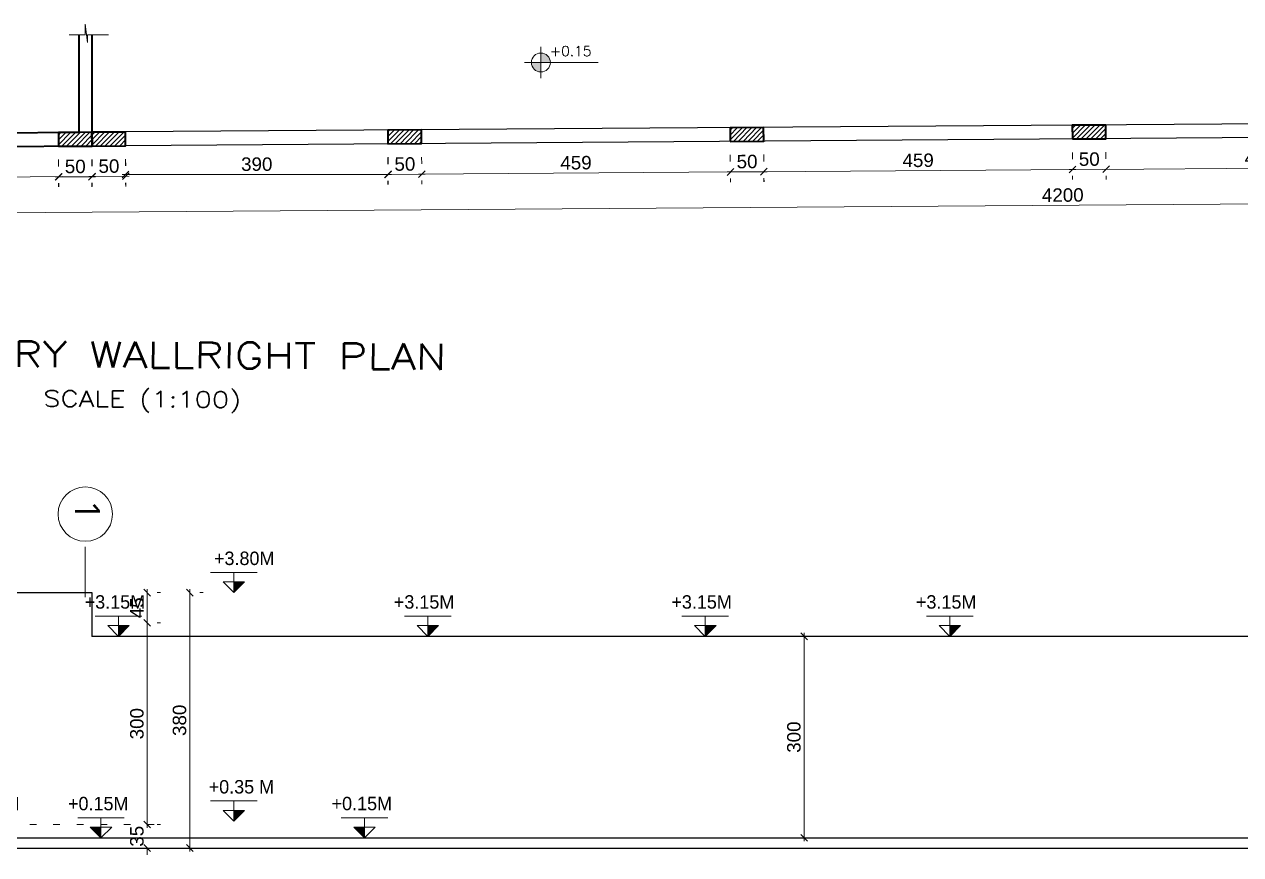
# Model space of a CAD drawing. Header units: millimetres. Extents: x -11627 to -10952, y 10244 to 10588.
# Drawn here: x -11494.47 to -11476.38, y 10402.95 to 10415.31 of the extents above; entities that cross this region are included whole.
import ezdxf
from ezdxf.enums import TextEntityAlignment as Align

# ---------------------------------------------------------------- set-up
doc = ezdxf.new("R2010")
doc.units = ezdxf.units.MM
doc.header["$PDMODE"] = 35
doc.linetypes.add('CENTER2', pattern=[1.125, 0.75, -0.125, 0.125, -0.125])
doc.linetypes.add('DOT', pattern=[0.25, 0, -0.25])
doc.layers.get('0').update_dxf_attribs({"lineweight": 5})
doc.layers.get('DEFPOINTS').update_dxf_attribs({"lineweight": 5})
doc.layers.add('A-ELEV 01', color=7, linetype='Continuous')
doc.layers.add('A-PLOT LIMIT', color=1, linetype='Continuous')
for name, color, linetype, lineweight in [('A-GEN DIMS INTERNAL', 86, 'Continuous', 5), ('A-LEVEL TAG', 23, 'Continuous', 9), ('AXIS', 136, 'CENTER2', 0), ('CIRCLE', 57, 'Continuous', 5), ('DIM IN', 191, 'Continuous', 5), ('HATCH', 8, 'Continuous', 0), ('STAIR', 34, 'Continuous', 5), ('SYMBOLS LEVEL', 233, 'Continuous', 5), ('TEXT', 30, 'Continuous', 9), ('WALLS', 4, 'Continuous', 35)]:
    doc.layers.add(name, color=color, linetype=linetype, lineweight=lineweight)
doc.styles.add('EUROROMAN', font='eur_____.pfb', dxfattribs={"width": 0.8, "height": 0.2})
doc.styles.add('GROUND FLOOR XREF - option 3$0$STYLE1', font='arial.ttf', dxfattribs={"height": 0.2})
doc.styles.add('T20-200', font='ROMANS.SHX', dxfattribs={"height": 0.4})
doc.styles.add('Title-Big', font='ROMANS.shx', dxfattribs={"height": 0.5})
doc.styles.add('Title-Small', font='ROMANS.shx', dxfattribs={"height": 0.25})
doc.dimstyles.new('DIM 100', dxfattribs={"dimtxt": 0.2, "dimasz": 0.1, "dimexe": 0.15, "dimexo": 0.2, "dimgap": 0.05, "dimtad": 1, "dimdec": 0, "dimlfac": 100, "dimzin": 1, "dimdsep": 46, "dimtxsty": 'GROUND FLOOR XREF - option 3$0$STYLE1', "dimblk": 'OBLIQUE', "dimcen": 0.02, "dimdle": 0.05, "dimclrd": 256, "dimclre": 6, "dimclrt": 3, "dimadec": 1, "dimazin": 0, "dimtfac": 0.9, "dimtdec": 0, "dimtix": 1, "dimtofl": 0, "dimtmove": 2, "dimatfit": 3, "dimldrblk": 'ARCHTICK', "dimfxl": 1, "dimtolj": 1, "dimtzin": 12, "dimlwd": -1, "dimlwe": -1, "dimarcsym": 0})

# ---------------------------------------------------------------- blocks, each defined once
blk = doc.blocks.new('Title')
at = {"color": 4, "style": 'Title-Big'}
blk.add_attdef('DRAWNAME', text='', height=0.4, dxfattribs=at).set_placement((0, 0), align=Align.MIDDLE_CENTER)
at = {"color": 0, "style": 'Title-Small'}
blk.add_attdef('SCALE', text='', height=0.25, dxfattribs=at).set_placement((0, -0.688), align=Align.MIDDLE_CENTER)
blk = doc.blocks.new('LVL')
for p, q in [((-0.627, 0.301), (0.066, 0.301)), ((-0.28, 0), (-0.28, 0.301)), ((-0.121, 0.159), (-0.44, 0.159)), ((-0.28, 0), (-0.44, 0.159)), ((-0.28, 0), (-0.121, 0.159))]:
    blk.add_line(p, q)
blk.add_lwpolyline([(-0.44, 0.159), (-0.28, 0.159), (-0.28, 0), (-0.44, 0.159)])
blk.add_solid([(-0.121, 0.159), (-0.28, 0.159), (-0.28, 0)])
blk = doc.blocks.new('_Oblique')
at = {"color": 0, "linetype": 'ByBlock', "lineweight": -2}
blk.add_line((-0.5, -0.5), (0.5, 0.5), dxfattribs=at)
blk = doc.blocks.new('*D446')
at = {"layer": 'A-GEN DIMS INTERNAL', "color": 6, "linetype": 'DOT', "transparency": 16777216}
for p, q in [((-11458.028, 10413.467), (-11458.022, 10412.618)), ((-11500.028, 10413.167), (-11500.022, 10412.318))]:
    blk.add_line(p, q, dxfattribs=at)
at = {"layer": 'A-GEN DIMS INTERNAL', "transparency": 16777216}
blk.add_line((-11500.073, 10412.467), (-11457.973, 10412.768), dxfattribs=at)
at = {"layer": 'DEFPOINTS', "color": 0, "transparency": 16777216}
for p in [(-11458.03, 10413.667), (-11500.03, 10413.367), (-11458.023, 10412.768)]:
    blk.add_point(p, dxfattribs=at)
at = {"layer": 'A-GEN DIMS INTERNAL', "transparency": 16777216, "xscale": 0.1, "yscale": 0.1, "zscale": 0.1}
for p, rotation in [((-11458.023, 10412.768), 0.4092486080339827), ((-11500.023, 10412.468), 180.409248608034)]:
    blk.add_blockref('_Oblique', p, dxfattribs=dict(at, rotation=rotation))
at = {"layer": 'A-GEN DIMS INTERNAL', "color": 3, "transparency": 16777216, "insert": (-11479.024, 10412.77), "char_height": 0.2, "attachment_point": 5, "rotation": 0.4092, "style": 'GROUND FLOOR XREF - option 3$0$STYLE1'}
blk.add_mtext('\\A1;4200', dxfattribs=at)
blk = doc.blocks.new('_ArchTick')
at = {"color": 0, "linetype": 'ByBlock', "const_width": 0.15}
blk.add_lwpolyline([(-0.5, -0.5), (0.5, 0.5)], dxfattribs=at)
blk = doc.blocks.new('DDW')
at = {"layer": 'SYMBOLS LEVEL'}
h = blk.add_hatch(color=256, dxfattribs=at)
edge = h.paths.add_edge_path()
edge.add_line((-11621.43, 10035.115), (-11621.43, 10034.975))
edge.add_line((-11621.43, 10034.975), (-11621.289, 10034.975))
edge.add_arc((-11621.43, 10034.975), 0.141, 0, 90)
edge = h.paths.add_edge_path()
edge.add_line((-11621.43, 10034.834), (-11621.43, 10034.975))
edge.add_line((-11621.43, 10034.975), (-11621.571, 10034.975))
edge.add_arc((-11621.43, 10034.975), 0.141, 180, 270)
for p, q in [((-11621.43, 10034.74), (-11621.43, 10035.209)), ((-11621.674, 10034.975), (-11620.58, 10034.975))]:
    blk.add_line(p, q, dxfattribs=at)
blk.add_circle((-11621.43, 10034.975), 0.141, dxfattribs=at)
blk = doc.blocks.new('RGRRGRG')
at = {"layer": 'HATCH'}
h = blk.add_hatch(dxfattribs=at)
h.set_pattern_fill('ANSI31', color=256, scale=0.016)
h.paths.add_polyline_path([(-11006.515, 10202.75), (-11007.014, 10202.75), (-11007.014, 10202.546), (-11006.515, 10202.546)])
at = {"layer": 'WALLS'}
blk.add_lwpolyline([(-11006.515, 10202.75), (-11007.014, 10202.75), (-11007.014, 10202.546), (-11006.515, 10202.546)], close=True, dxfattribs=at)
blk = doc.blocks.new('*D454')
at = {"layer": 'A-GEN DIMS INTERNAL', "color": 6, "linetype": 'DOT', "transparency": 16777216}
for p, q in [((-11478.382, 10413.409), (-11478.379, 10413.005)), ((-11473.792, 10413.442), (-11473.789, 10413.038))]:
    blk.add_line(p, q, dxfattribs=at)
at = {"layer": 'A-GEN DIMS INTERNAL', "transparency": 16777216}
blk.add_line((-11473.74, 10413.188), (-11478.43, 10413.154), dxfattribs=at)
at = {"layer": 'DEFPOINTS', "color": 0, "transparency": 16777216}
for p in [(-11478.383, 10413.609, 0), (-11473.793, 10413.642, 0), (-11478.38, 10413.155)]:
    blk.add_point(p, dxfattribs=at)
at = {"layer": 'A-GEN DIMS INTERNAL', "transparency": 16777216, "xscale": 0.1, "yscale": 0.1, "zscale": 0.1}
for p, rotation in [((-11478.38, 10413.155), 180.4102906267632), ((-11473.79, 10413.188), 0.4102906267632633)]:
    blk.add_blockref('_Oblique', p, dxfattribs=dict(at, rotation=rotation))
at = {"layer": 'A-GEN DIMS INTERNAL', "color": 3, "transparency": 16777216, "insert": (-11476.086, 10413.323), "char_height": 0.2, "attachment_point": 5, "rotation": 0.4103, "style": 'GROUND FLOOR XREF - option 3$0$STYLE1'}
blk.add_mtext('\\A1;459', dxfattribs=at)
blk = doc.blocks.new('*D455')
at = {"layer": 'A-GEN DIMS INTERNAL', "color": 6, "linetype": 'DOT', "transparency": 16777216}
for p, q in [((-11478.88, 10413.406), (-11478.878, 10413.001)), ((-11478.382, 10413.409), (-11478.379, 10413.005))]:
    blk.add_line(p, q, dxfattribs=at)
at = {"layer": 'A-GEN DIMS INTERNAL', "transparency": 16777216}
blk.add_line((-11478.33, 10413.155), (-11478.929, 10413.151), dxfattribs=at)
at = {"layer": 'DEFPOINTS', "color": 0, "transparency": 16777216}
for p in [(-11478.882, 10413.606, 0), (-11478.383, 10413.609, 0), (-11478.879, 10413.151)]:
    blk.add_point(p, dxfattribs=at)
at = {"layer": 'A-GEN DIMS INTERNAL', "transparency": 16777216, "xscale": 0.1, "yscale": 0.1, "zscale": 0.1}
for p, rotation in [((-11478.879, 10413.151), 180.3996576816214), ((-11478.38, 10413.155), 0.3996576816214592)]:
    blk.add_blockref('_Oblique', p, dxfattribs=dict(at, rotation=rotation))
at = {"layer": 'A-GEN DIMS INTERNAL', "color": 3, "transparency": 16777216, "insert": (-11478.63, 10413.305), "char_height": 0.2, "attachment_point": 5, "rotation": 0.3997, "style": 'GROUND FLOOR XREF - option 3$0$STYLE1'}
blk.add_mtext('\\A1;50', dxfattribs=at)
blk = doc.blocks.new('*D456')
at = {"layer": 'A-GEN DIMS INTERNAL', "color": 6, "linetype": 'DOT', "transparency": 16777216}
for p, q in [((-11483.47, 10413.373), (-11483.467, 10412.969)), ((-11478.88, 10413.406), (-11478.877, 10413.001))]:
    blk.add_line(p, q, dxfattribs=at)
at = {"layer": 'A-GEN DIMS INTERNAL', "transparency": 16777216}
blk.add_line((-11478.829, 10413.152), (-11483.519, 10413.118), dxfattribs=at)
at = {"layer": 'DEFPOINTS', "color": 0, "transparency": 16777216}
for p in [(-11483.472, 10413.573, 0), (-11478.882, 10413.606, 0), (-11483.469, 10413.119)]:
    blk.add_point(p, dxfattribs=at)
at = {"layer": 'A-GEN DIMS INTERNAL', "transparency": 16777216, "xscale": 0.1, "yscale": 0.1, "zscale": 0.1}
for p, rotation in [((-11483.469, 10413.119), 180.4097666515979), ((-11478.879, 10413.151), 0.409766651597927)]:
    blk.add_blockref('_Oblique', p, dxfattribs=dict(at, rotation=rotation))
at = {"layer": 'A-GEN DIMS INTERNAL', "color": 3, "transparency": 16777216, "insert": (-11481.175, 10413.287), "char_height": 0.2, "attachment_point": 5, "rotation": 0.4098, "style": 'GROUND FLOOR XREF - option 3$0$STYLE1'}
blk.add_mtext('\\A1;459', dxfattribs=at)
blk = doc.blocks.new('*D457')
at = {"layer": 'A-GEN DIMS INTERNAL', "color": 6, "linetype": 'DOT', "transparency": 16777216}
for p, q in [((-11483.969, 10413.37), (-11483.966, 10412.965)), ((-11483.47, 10413.373), (-11483.468, 10412.969))]:
    blk.add_line(p, q, dxfattribs=at)
at = {"layer": 'A-GEN DIMS INTERNAL', "transparency": 16777216}
blk.add_line((-11483.419, 10413.119), (-11484.017, 10413.115), dxfattribs=at)
at = {"layer": 'DEFPOINTS', "color": 0, "transparency": 16777216}
for p in [(-11483.97, 10413.57, 0), (-11483.472, 10413.573, 0), (-11483.967, 10413.115)]:
    blk.add_point(p, dxfattribs=at)
at = {"layer": 'A-GEN DIMS INTERNAL', "transparency": 16777216, "xscale": 0.1, "yscale": 0.1, "zscale": 0.1}
for p, rotation in [((-11483.967, 10413.115), 180.3996576816214), ((-11483.469, 10413.119), 0.3996576816214592)]:
    blk.add_blockref('_Oblique', p, dxfattribs=dict(at, rotation=rotation))
at = {"layer": 'A-GEN DIMS INTERNAL', "color": 3, "transparency": 16777216, "insert": (-11483.719, 10413.269), "char_height": 0.2, "attachment_point": 5, "rotation": 0.3997, "style": 'GROUND FLOOR XREF - option 3$0$STYLE1'}
blk.add_mtext('\\A1;50', dxfattribs=at)
blk = doc.blocks.new('*D458')
at = {"layer": 'A-GEN DIMS INTERNAL', "color": 6, "linetype": 'DOT', "transparency": 16777216}
for p, q in [((-11483.969, 10413.369), (-11483.966, 10412.965)), ((-11488.559, 10413.337), (-11488.556, 10412.932))]:
    blk.add_line(p, q, dxfattribs=at)
at = {"layer": 'A-GEN DIMS INTERNAL', "transparency": 16777216}
blk.add_line((-11483.917, 10413.115), (-11488.607, 10413.082), dxfattribs=at)
at = {"layer": 'DEFPOINTS', "color": 0, "transparency": 16777216}
for p in [(-11488.561, 10413.537, 0), (-11483.97, 10413.569, 0), (-11488.557, 10413.082)]:
    blk.add_point(p, dxfattribs=at)
at = {"layer": 'A-GEN DIMS INTERNAL', "transparency": 16777216, "xscale": 0.1, "yscale": 0.1, "zscale": 0.1}
for p, rotation in [((-11483.967, 10413.115), 0.4113371278511301), ((-11488.557, 10413.082), 180.4113371278511)]:
    blk.add_blockref('_Oblique', p, dxfattribs=dict(at, rotation=rotation))
at = {"layer": 'A-GEN DIMS INTERNAL', "color": 3, "transparency": 16777216, "insert": (-11486.263, 10413.251), "char_height": 0.2, "attachment_point": 5, "rotation": 0.4113, "style": 'GROUND FLOOR XREF - option 3$0$STYLE1'}
blk.add_mtext('\\A1;459', dxfattribs=at)
blk = doc.blocks.new('*D459')
at = {"layer": 'A-GEN DIMS INTERNAL', "color": 6, "linetype": 'DOT', "transparency": 16777216}
for p, q in [((-11489.058, 10413.333), (-11489.055, 10412.929)), ((-11488.559, 10413.337), (-11488.556, 10412.932))]:
    blk.add_line(p, q, dxfattribs=at)
at = {"layer": 'A-GEN DIMS INTERNAL', "transparency": 16777216}
blk.add_line((-11488.507, 10413.082), (-11489.106, 10413.078), dxfattribs=at)
at = {"layer": 'DEFPOINTS', "color": 0, "transparency": 16777216}
for p in [(-11489.059, 10413.533, 0), (-11488.561, 10413.537, 0), (-11489.056, 10413.079)]:
    blk.add_point(p, dxfattribs=at)
at = {"layer": 'A-GEN DIMS INTERNAL', "transparency": 16777216, "xscale": 0.1, "yscale": 0.1, "zscale": 0.1}
for p, rotation in [((-11489.056, 10413.079), 180.3996576814124), ((-11488.557, 10413.082), 0.3996576814124264)]:
    blk.add_blockref('_Oblique', p, dxfattribs=dict(at, rotation=rotation))
at = {"layer": 'A-GEN DIMS INTERNAL', "color": 3, "transparency": 16777216, "insert": (-11488.808, 10413.232), "char_height": 0.2, "attachment_point": 5, "rotation": 0.3997, "style": 'GROUND FLOOR XREF - option 3$0$STYLE1'}
blk.add_mtext('\\A1;50', dxfattribs=at)
blk = doc.blocks.new('*D460')
at = {"layer": 'A-GEN DIMS INTERNAL', "color": 6, "linetype": 'DOT', "transparency": 16777216}
for p, q in [((-11493.459, 10413.302), (-11493.457, 10412.897)), ((-11492.961, 10413.305), (-11492.958, 10412.901))]:
    blk.add_line(p, q, dxfattribs=at)
at = {"layer": 'A-GEN DIMS INTERNAL', "transparency": 16777216}
blk.add_line((-11492.909, 10413.051), (-11493.508, 10413.047), dxfattribs=at)
at = {"layer": 'DEFPOINTS', "color": 0, "transparency": 16777216}
for p in [(-11493.461, 10413.502, 0), (-11492.962, 10413.505, 0), (-11493.458, 10413.047)]:
    blk.add_point(p, dxfattribs=at)
at = {"layer": 'A-GEN DIMS INTERNAL', "transparency": 16777216, "xscale": 0.1, "yscale": 0.1, "zscale": 0.1}
for p, rotation in [((-11493.458, 10413.047), 180.3996576815567), ((-11492.959, 10413.051), 0.399657681556631)]:
    blk.add_blockref('_Oblique', p, dxfattribs=dict(at, rotation=rotation))
at = {"layer": 'A-GEN DIMS INTERNAL', "color": 3, "transparency": 16777216, "insert": (-11493.209, 10413.201), "char_height": 0.2, "attachment_point": 5, "rotation": 0.3997, "style": 'GROUND FLOOR XREF - option 3$0$STYLE1'}
blk.add_mtext('\\A1;50', dxfattribs=at)
blk = doc.blocks.new('*D461')
at = {"layer": 'A-GEN DIMS INTERNAL', "color": 6, "linetype": 'DOT', "transparency": 16777216}
for p, q in [((-11497.159, 10413.277), (-11497.156, 10412.872)), ((-11493.958, 10413.299), (-11493.955, 10412.894))]:
    blk.add_line(p, q, dxfattribs=at)
at = {"layer": 'A-GEN DIMS INTERNAL', "transparency": 16777216}
blk.add_line((-11493.906, 10413.045), (-11497.207, 10413.022), dxfattribs=at)
at = {"layer": 'DEFPOINTS', "color": 0, "transparency": 16777216}
for p in [(-11497.161, 10413.477), (-11493.959, 10413.499, 0), (-11497.157, 10413.022)]:
    blk.add_point(p, dxfattribs=at)
at = {"layer": 'A-GEN DIMS INTERNAL', "transparency": 16777216, "xscale": 0.1, "yscale": 0.1, "zscale": 0.1}
for p, rotation in [((-11497.157, 10413.022), 180.3996576816555), ((-11493.956, 10413.044), 0.399657681655512)]:
    blk.add_blockref('_Oblique', p, dxfattribs=dict(at, rotation=rotation))
at = {"layer": 'A-GEN DIMS INTERNAL', "color": 3, "transparency": 16777216, "insert": (-11495.558, 10413.185), "char_height": 0.2, "attachment_point": 5, "rotation": 0.3997, "style": 'GROUND FLOOR XREF - option 3$0$STYLE1'}
blk.add_mtext('\\A1;320', dxfattribs=at)
blk = doc.blocks.new('*D467')
at = {"layer": 'A-GEN DIMS INTERNAL', "transparency": 16777216}
blk.add_line((-11482.87, 10406.254), (-11482.87, 10403.154), dxfattribs=at)
at = {"layer": 'A-GEN DIMS INTERNAL', "color": 6, "linetype": 'DOT', "transparency": 16777216}
for p, q in [((-11482.779, 10406.204), (-11482.72, 10406.204)), ((-11482.779, 10403.204), (-11482.72, 10403.204))]:
    blk.add_line(p, q, dxfattribs=at)
at = {"layer": 'DEFPOINTS', "color": 0, "transparency": 16777216}
for p in [(-11482.979, 10406.204), (-11482.979, 10403.204), (-11482.87, 10403.204)]:
    blk.add_point(p, dxfattribs=at)
at = {"layer": 'A-GEN DIMS INTERNAL', "transparency": 16777216, "xscale": 0.1, "yscale": 0.1, "zscale": 0.1}
for p, rotation in [((-11482.87, 10406.204), 90), ((-11482.87, 10403.204), 270)]:
    blk.add_blockref('_Oblique', p, dxfattribs=dict(at, rotation=rotation))
at = {"layer": 'A-GEN DIMS INTERNAL', "color": 3, "transparency": 16777216, "insert": (-11483.022, 10404.704), "char_height": 0.2, "attachment_point": 5, "rotation": 90, "style": 'GROUND FLOOR XREF - option 3$0$STYLE1'}
blk.add_mtext('\\A1;300', dxfattribs=at)
blk = doc.blocks.new('*D585')
at = {"layer": 'A-GEN DIMS INTERNAL', "color": 6, "linetype": 'DOT', "transparency": 16777216}
for p, q in [((-11492.962, 10413.305), (-11492.962, 10412.928)), ((-11489.059, 10413.332), (-11489.059, 10412.928))]:
    blk.add_line(p, q, dxfattribs=at)
at = {"layer": 'A-GEN DIMS INTERNAL', "transparency": 16777216}
blk.add_line((-11493.012, 10413.078), (-11489.009, 10413.078), dxfattribs=at)
at = {"layer": 'DEFPOINTS', "color": 0, "transparency": 16777216}
for p in [(-11489.059, 10413.532, 0), (-11492.962, 10413.505, -0.001), (-11489.059, 10413.078)]:
    blk.add_point(p, dxfattribs=at)
at = {"layer": 'A-GEN DIMS INTERNAL', "transparency": 16777216, "xscale": 0.1, "yscale": 0.1, "zscale": 0.1, "rotation": 180}
blk.add_blockref('_Oblique', (-11492.962, 10413.078), dxfattribs=at)
at = {"layer": 'A-GEN DIMS INTERNAL', "transparency": 16777216, "xscale": 0.1, "yscale": 0.1, "zscale": 0.1}
blk.add_blockref('_Oblique', (-11489.059, 10413.078), dxfattribs=at)
at = {"layer": 'A-GEN DIMS INTERNAL', "color": 3, "transparency": 16777216, "insert": (-11491.011, 10413.23), "char_height": 0.2, "attachment_point": 5, "style": 'GROUND FLOOR XREF - option 3$0$STYLE1'}
blk.add_mtext('\\A1;390', dxfattribs=at)
blk = doc.blocks.new('*D586')
at = {"layer": 'A-GEN DIMS INTERNAL', "color": 6, "linetype": 'DOT', "transparency": 16777216}
for p, q in [((-11493.959, 10413.298), (-11493.959, 10412.894)), ((-11493.461, 10413.302), (-11493.461, 10412.894))]:
    blk.add_line(p, q, dxfattribs=at)
at = {"layer": 'A-GEN DIMS INTERNAL', "transparency": 16777216}
blk.add_line((-11494.009, 10413.044), (-11493.411, 10413.044), dxfattribs=at)
at = {"layer": 'DEFPOINTS', "color": 0, "transparency": 16777216}
for p in [(-11493.959, 10413.498, 0), (-11493.461, 10413.502, -0.001), (-11493.461, 10413.044)]:
    blk.add_point(p, dxfattribs=at)
at = {"layer": 'A-GEN DIMS INTERNAL', "transparency": 16777216, "xscale": 0.1, "yscale": 0.1, "zscale": 0.1, "rotation": 180}
blk.add_blockref('_Oblique', (-11493.959, 10413.044), dxfattribs=at)
at = {"layer": 'A-GEN DIMS INTERNAL', "transparency": 16777216, "xscale": 0.1, "yscale": 0.1, "zscale": 0.1}
blk.add_blockref('_Oblique', (-11493.461, 10413.044), dxfattribs=at)
at = {"layer": 'A-GEN DIMS INTERNAL', "color": 3, "transparency": 16777216, "insert": (-11493.71, 10413.196), "char_height": 0.2, "attachment_point": 5, "style": 'GROUND FLOOR XREF - option 3$0$STYLE1'}
blk.add_mtext('\\A1;50', dxfattribs=at)
blk = doc.blocks.new('*D532')
at = {"layer": 'A-GEN DIMS INTERNAL', "transparency": 16777216}
blk.add_line((-11575.064, 10494.449), (-11575.064, 10498.349), dxfattribs=at)
at = {"layer": 'A-GEN DIMS INTERNAL', "color": 6, "linetype": 'DOT', "transparency": 16777216}
for p, q in [((-11574.864, 10498.299), (-11574.914, 10498.299)), ((-11574.864, 10494.499), (-11574.914, 10494.499))]:
    blk.add_line(p, q, dxfattribs=at)
at = {"layer": 'DEFPOINTS', "color": 0, "transparency": 16777216}
for p in [(-11575.064, 10498.299), (-11575.064, 10498.299), (-11575.064, 10494.499)]:
    blk.add_point(p, dxfattribs=at)
at = {"layer": 'A-GEN DIMS INTERNAL', "transparency": 16777216, "xscale": 0.1, "yscale": 0.1, "zscale": 0.1}
for p, rotation in [((-11575.064, 10498.299), 90), ((-11575.064, 10494.499), 270)]:
    blk.add_blockref('_Oblique', p, dxfattribs=dict(at, rotation=rotation))
at = {"layer": 'A-GEN DIMS INTERNAL', "color": 3, "transparency": 16777216, "insert": (-11575.216, 10496.399), "char_height": 0.2, "attachment_point": 5, "rotation": 90, "style": 'GROUND FLOOR XREF - option 3$0$STYLE1'}
blk.add_mtext('\\A1;380', dxfattribs=at)
blk = doc.blocks.new('*D533')
at = {"layer": 'A-GEN DIMS INTERNAL', "transparency": 16777216}
blk.add_line((-11575.698, 10494.799), (-11575.698, 10497.899), dxfattribs=at)
at = {"layer": 'A-GEN DIMS INTERNAL', "color": 6, "linetype": 'DOT', "transparency": 16777216}
for p, q in [((-11575.498, 10497.849), (-11575.548, 10497.849)), ((-11575.498, 10494.849), (-11575.548, 10494.849))]:
    blk.add_line(p, q, dxfattribs=at)
at = {"layer": 'DEFPOINTS', "color": 0, "transparency": 16777216}
for p in [(-11575.698, 10497.849), (-11575.698, 10497.849), (-11575.698, 10494.849)]:
    blk.add_point(p, dxfattribs=at)
at = {"layer": 'A-GEN DIMS INTERNAL', "transparency": 16777216, "xscale": 0.1, "yscale": 0.1, "zscale": 0.1}
for p, rotation in [((-11575.698, 10497.849), 90), ((-11575.698, 10494.849), 270)]:
    blk.add_blockref('_Oblique', p, dxfattribs=dict(at, rotation=rotation))
at = {"layer": 'A-GEN DIMS INTERNAL', "color": 3, "transparency": 16777216, "insert": (-11575.85, 10496.349), "char_height": 0.2, "attachment_point": 5, "rotation": 90, "style": 'GROUND FLOOR XREF - option 3$0$STYLE1'}
blk.add_mtext('\\A1;300', dxfattribs=at)
blk = doc.blocks.new('*D534')
at = {"layer": 'A-GEN DIMS INTERNAL', "transparency": 16777216}
blk.add_line((-11575.698, 10497.799), (-11575.698, 10498.349), dxfattribs=at)
at = {"layer": 'A-GEN DIMS INTERNAL', "color": 6, "linetype": 'DOT', "transparency": 16777216}
for p, q in [((-11575.498, 10498.299), (-11575.548, 10498.299)), ((-11575.498, 10497.849), (-11575.548, 10497.849))]:
    blk.add_line(p, q, dxfattribs=at)
at = {"layer": 'DEFPOINTS', "color": 0, "transparency": 16777216}
for p in [(-11575.698, 10498.299), (-11575.698, 10498.299), (-11575.698, 10497.849)]:
    blk.add_point(p, dxfattribs=at)
at = {"layer": 'A-GEN DIMS INTERNAL', "transparency": 16777216, "xscale": 0.1, "yscale": 0.1, "zscale": 0.1}
for p, rotation in [((-11575.698, 10498.299), 90), ((-11575.698, 10497.849), 270)]:
    blk.add_blockref('_Oblique', p, dxfattribs=dict(at, rotation=rotation))
at = {"layer": 'A-GEN DIMS INTERNAL', "color": 3, "transparency": 16777216, "insert": (-11575.849, 10498.074), "char_height": 0.2, "attachment_point": 5, "rotation": 90, "style": 'GROUND FLOOR XREF - option 3$0$STYLE1'}
blk.add_mtext('\\A1;45', dxfattribs=at)
blk = doc.blocks.new('*D535')
at = {"layer": 'A-GEN DIMS INTERNAL', "transparency": 16777216}
for p, q in [((-11575.698, 10494.849), (-11575.698, 10494.949)), ((-11575.698, 10494.499), (-11575.698, 10494.399))]:
    blk.add_line(p, q, dxfattribs=at)
at = {"layer": 'A-GEN DIMS INTERNAL', "color": 6, "linetype": 'DOT', "transparency": 16777216}
for p, q in [((-11578.494, 10494.849), (-11575.548, 10494.849)), ((-11578.456, 10494.499), (-11575.548, 10494.499))]:
    blk.add_line(p, q, dxfattribs=at)
at = {"layer": 'DEFPOINTS', "color": 0, "transparency": 16777216}
for p in [(-11578.694, 10494.849), (-11575.698, 10494.849), (-11578.656, 10494.499)]:
    blk.add_point(p, dxfattribs=at)
at = {"layer": 'A-GEN DIMS INTERNAL', "transparency": 16777216, "xscale": 0.1, "yscale": 0.1, "zscale": 0.1}
for p, rotation in [((-11575.698, 10494.849), 270), ((-11575.698, 10494.499), 90)]:
    blk.add_blockref('_Oblique', p, dxfattribs=dict(at, rotation=rotation))
at = {"layer": 'A-GEN DIMS INTERNAL', "color": 3, "transparency": 16777216, "insert": (-11575.85, 10494.674), "char_height": 0.2, "attachment_point": 5, "rotation": 90, "style": 'GROUND FLOOR XREF - option 3$0$STYLE1'}
blk.add_mtext('\\A1;35', dxfattribs=at)
blk = doc.blocks.new('RGRGRG')
at = {"layer": 'A-LEVEL TAG'}
for p in [(-11574.128, 10498.299, 0), (-11574.128, 10494.899, 0)]:
    blk.add_blockref('LVL', p, dxfattribs=at)
at = {"layer": 'A-LEVEL TAG', "xscale": -1}
for p in [(-11578.285, 10494.649), (-11576.665, 10494.649)]:
    blk.add_blockref('LVL', p, dxfattribs=at)
at = {"layer": 'A-LEVEL TAG', "style": 'EUROROMAN'}
for s, p in [('+3.80M', (-11574.704, 10498.71, 0)), ('+0.35 M', (-11574.783, 10495.31, 0)), ('+0.15M', (-11578.495, 10495.06)), ('+0.15M', (-11576.875, 10495.06))]:
    blk.add_text(s, height=0.2, dxfattribs=at).set_placement(p)
at = {"layer": 'A-GEN DIMS INTERNAL'}
for base, p1, p2, picture, middle in [((-11575.698, 10498.299), (-11575.698, 10497.849), (-11575.698, 10498.299), '*D534', (-11575.849, 10498.074)), ((-11575.064, 10498.299), (-11575.064, 10494.499), (-11575.064, 10498.299), '*D532', (-11575.216, 10496.399)), ((-11575.698, 10497.849), (-11575.698, 10494.849), (-11575.698, 10497.849), '*D533', (-11575.85, 10496.349)), ((-11575.698, 10494.849), (-11578.656, 10494.499), (-11578.694, 10494.849), '*D535', (-11575.85, 10494.674))]:
    dim = blk.add_linear_dim(base=base, p1=p1, p2=p2, angle=90, dimstyle='DIM 100', dxfattribs=at)
    dim.commit()
    dim.dimension.update_dxf_attribs({"geometry": picture, "text_midpoint": middle})

msp = doc.modelspace()

# ---------------------------------------------------------------- linework, layer by layer
at = {"layer": 'A-ELEV 01'}
for p, q in [((-11497.639, 10406.854), (-11493.461, 10406.854, -0.001)), ((-11493.461, 10406.854, -0.001), (-11493.461, 10406.204, -0.001)), ((-11458.03, 10406.204), (-11493.461, 10406.204)), ((-11502.448, 10403.204), (-11489.039, 10403.204)), ((-11502.448, 10403.054), (-11453.625, 10403.054)), ((-11493.637, 10403.204), (-11489.292, 10403.204)), ((-11489.039, 10403.204), (-11453.625, 10403.204))]:
    msp.add_line(p, q, dxfattribs=at)
at = {"layer": 'A-PLOT LIMIT'}
msp.add_line((-11458.03, 10413.755), (-11492.962, 10413.505, -0.001), dxfattribs=at)
msp.add_lwpolyline([(-11458.24, 10415.169), (-11458.231, 10413.953), (-11492.963, 10413.711)], dxfattribs=at)
at = {"layer": 'AXIS'}
msp.add_line((-11493.561, 10406.786), (-11493.561, 10407.618), dxfattribs=at)
at = {"layer": 'CIRCLE'}
msp.add_circle((-11493.561, 10408.023), 0.405, dxfattribs=at)
at = {"layer": 'DIM IN', "elevation": 0}
msp.add_lwpolyline([(-11493.214, 10415.155), (-11493.526, 10415.155), (-11493.526, 10415.04), (-11493.562, 10415.312), (-11493.562, 10415.155), (-11493.799, 10415.155)], dxfattribs=at)
at = {"layer": 'WALLS'}
for p, q in [((-11493.659, 10415.155, 0), (-11493.659, 10413.7, 0)), ((-11493.659, 10413.7), (-11497.459, 10413.673)), ((-11493.461, 10413.501, 0), (-11497.859, 10413.47))]:
    msp.add_line(p, q, dxfattribs=at)
at = {"layer": 'WALLS', "elevation": -0.001}
msp.add_lwpolyline([(-11493.461, 10415.155), (-11493.461, 10413.502)], dxfattribs=at)

# ---------------------------------------------------------------- block references
at = {"layer": 'A-LEVEL TAG'}
for p in [(-11492.785, 10406.204), (-11488.187, 10406.204), (-11484.06, 10406.204), (-11480.423, 10406.204)]:
    msp.add_blockref('LVL', p, dxfattribs=at)
at = {"layer": 'A-LEVEL TAG', "xscale": -1}
msp.add_blockref('LVL', (-11489.688, 10403.204), dxfattribs=at)
at = {"layer": 'DIM IN', "extrusion": (-1.09784e-09, -3.82891e-12, 1), "rotation": 180.3996576816061}
for p in [(-22570.875, 20539.229, -0.001), (-22566.474, 20539.261, 0), (-22561.385, 20539.297, 0), (-22556.296, 20539.334, 0), (-22571.374, 20539.226, 0)]:
    msp.add_blockref('RGRRGRG', p, dxfattribs=at)
at = {"layer": 'DIM IN'}
msp.add_blockref('RGRGRG', (83.057, -91.445), dxfattribs=at)
at = {"layer": 'STAIR', "ltscale": 0.3}
msp.add_blockref('DDW', (134.645, 379.769), dxfattribs=at)
at = {"layer": 'TEXT', "linetype": 'ByBlock'}
ref = msp.add_blockref('Title', (-11492.708, 10410.394), dxfattribs=dict(at, xscale=1.499999999999993, yscale=1.2, rotation=359.6197174534195))
ref.add_attrib('DRAWNAME', 'BOUNDARY WALLRIGHT PLAN', dxfattribs={"layer": '0', "color": 4, "height": 0.384, "rotation": 359.6197, "style": 'Title-Big', "width": 1.25}).set_placement((-11492.708, 10410.394), align=Align.MIDDLE_CENTER)
ref.add_attrib('SCALE', 'SCALE (1:100)', dxfattribs={"layer": '0', "color": 0, "height": 0.24, "rotation": 359.6197, "style": 'Title-Small', "width": 1.25}).set_placement((-11492.713, 10409.734), align=Align.MIDDLE_CENTER)

# ---------------------------------------------------------------- texts
at = {"layer": 'A-LEVEL TAG', "style": 'EUROROMAN'}
for s, p in [('+3.15M', (-11493.57, 10406.616)), ('+3.15M', (-11488.972, 10406.616)), ('+3.15M', (-11484.845, 10406.616)), ('+3.15M', (-11481.208, 10406.616)), ('+0.15M', (-11489.898, 10403.616))]:
    msp.add_text(s, height=0.2, dxfattribs=at).set_placement(p)
at = {"layer": 'SYMBOLS LEVEL', "insert": (-11486.651, 10414.989), "char_height": 0.15, "width": 0.6675, "attachment_point": 1, "style": 'T20-200'}
msp.add_mtext('+0.15', dxfattribs=at)
at = {"layer": 'TEXT', "insert": (-11493.343, 10407.939), "char_height": 0.37238, "attachment_point": 3, "rotation": 270, "style": 'T20-200'}
msp.add_mtext_dynamic_manual_height_columns('{\\fSegoe UI|b0|i0|c0|p34;1}', width=0.26639, gutter_width=2, heights=[0], dxfattribs=at)

# ---------------------------------------------------------------- dimensions: what is measured, and where the dimension line sits
at = {"layer": 'A-GEN DIMS INTERNAL'}
for p1, p2, distance, picture, middle in [((-11500.03, 10413.367), (-11458.03, 10413.667), -0.899, '*D446', (-11479.024, 10412.77)), ((-11488.561, 10413.537, 0), (-11489.059, 10413.533, 0), 0.455, '*D459', (-11488.808, 10413.232)), ((-11483.97, 10413.569, 0), (-11488.561, 10413.537, 0), 0.454, '*D458', (-11486.263, 10413.251)), ((-11483.472, 10413.573, 0), (-11483.97, 10413.57, 0), 0.454, '*D457', (-11483.719, 10413.269)), ((-11478.882, 10413.606, 0), (-11483.472, 10413.573, 0), 0.455, '*D456', (-11481.175, 10413.287)), ((-11478.383, 10413.609, 0), (-11478.882, 10413.606, 0), 0.454, '*D455', (-11478.63, 10413.305)), ((-11473.793, 10413.642, 0), (-11478.383, 10413.609, 0), 0.455, '*D454', (-11476.086, 10413.323)), ((-11493.959, 10413.499, 0), (-11497.161, 10413.477), 0.454, '*D461', (-11495.558, 10413.185)), ((-11492.962, 10413.505, -0.001), (-11493.461, 10413.502, -0.001), 0.454, '*D460', (-11493.209, 10413.201, -0.001))]:
    dim = msp.add_aligned_dim(p1=p1, p2=p2, distance=distance, dimstyle='DIM 100', dxfattribs=at)
    dim.commit()
    dim.dimension.update_dxf_attribs({"geometry": picture, "text_midpoint": middle})
for base, p1, p2, picture, middle in [((-11489.059, 10413.078), (-11492.962, 10413.505, -0.001), (-11489.059, 10413.532, 0), '*D585', (-11491.011, 10413.23)), ((-11493.461, 10413.044), (-11493.959, 10413.498, 0), (-11493.461, 10413.502, -0.001), '*D586', (-11493.71, 10413.196))]:
    dim = msp.add_linear_dim(base=base, p1=p1, p2=p2, dimstyle='DIM 100', dxfattribs=at)
    dim.commit()
    dim.dimension.update_dxf_attribs({"geometry": picture, "text_midpoint": middle})
dim = msp.add_linear_dim(base=(-11482.87, 10403.204), p1=(-11482.979, 10406.204), p2=(-11482.979, 10403.204), angle=90, dimstyle='DIM 100', dxfattribs=at)
dim.commit()
dim.dimension.update_dxf_attribs({"geometry": '*D467', "text_midpoint": (-11483.022, 10404.704)})

doc.saveas('drawing.dxf')
